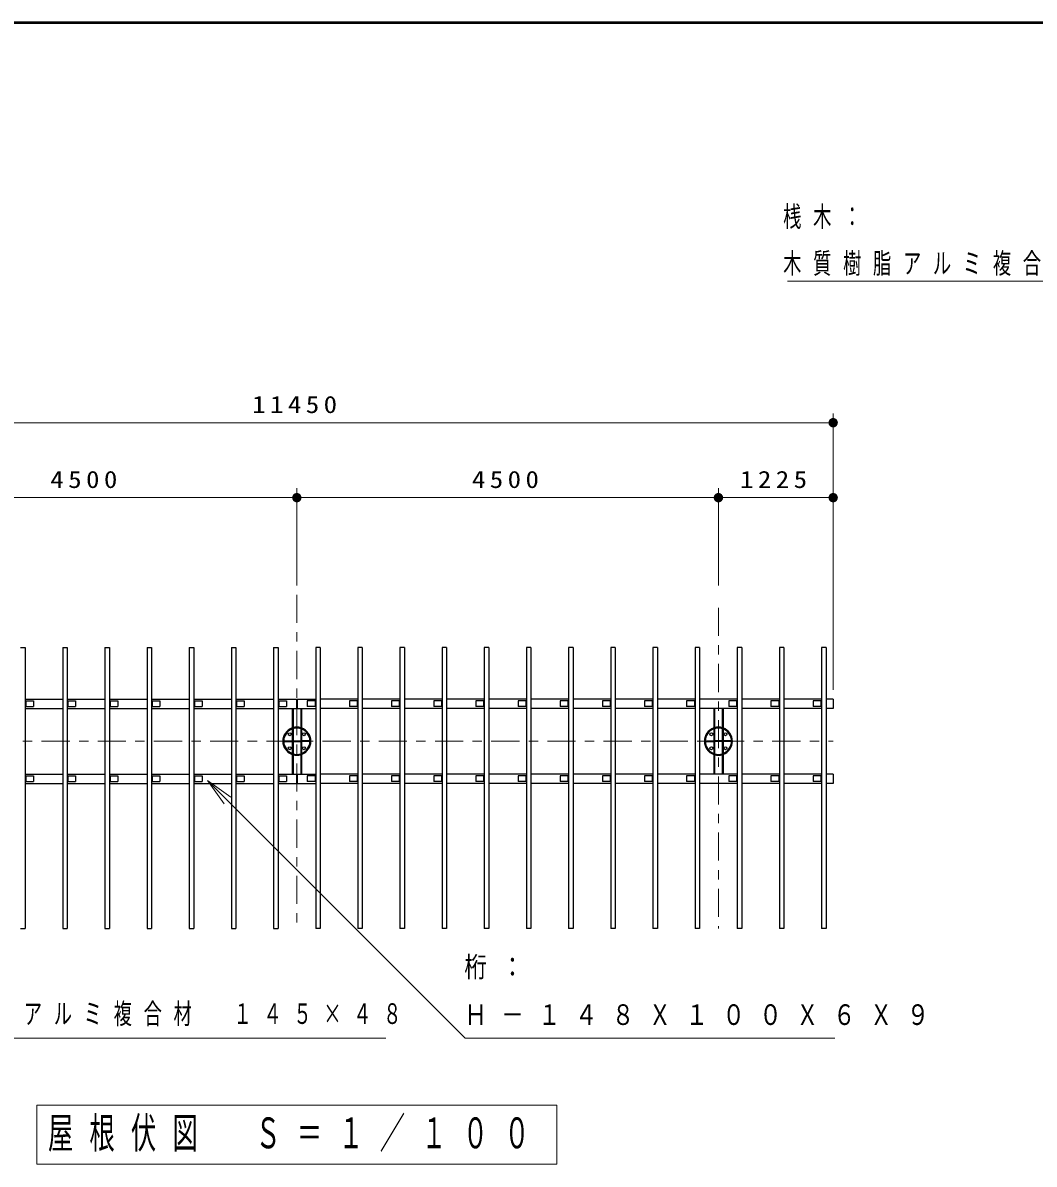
# Model space of a CAD drawing. Units: millimetres on the paper, with parts at other scales. Extents: x -365 to 0, y -5 to 257.
# Drawn here: x -291.3 to -183.3, y 135.2 to 257 of the extents above; entities that cross this region are included whole.
import ezdxf

# ---------------------------------------------------------------- set-up
doc = ezdxf.new("R2010")
doc.units = ezdxf.units.MM
doc.linetypes.add('USER2', pattern=[6, 3, -1, 1, -1])
doc.layers.add('LY_1', color=7, linetype='Continuous', lineweight=25)
doc.layers.add('LY_3', color=7, linetype='Continuous', lineweight=13)
doc.styles.add('ＭＳ ゴシック', font='')
doc.styles.get('ＭＳ ゴシック').set_extended_font_data('MS Gothic')

# ---------------------------------------------------------------- blocks, each defined once
blk = doc.blocks.new('filled_dot')
at = {"color": 0, "linetype": 'Continuous', "lineweight": -2, "const_width": 1.25}
blk.add_lwpolyline([(-0.625, 0, 1), (0.625, 0, 1)], format="xyb", close=True, dxfattribs=at)

msp = doc.modelspace()

# ---------------------------------------------------------------- linework, layer by layer
at = {"layer": 'LY_1', "lineweight": 13}
for p, q in [((-204.755, 185.812), (-204.755, 215.312)), ((-319.255, 214.312), (-204.755, 214.312)), ((-262.005, 196.945), (-262.005, 207.312)), ((-262.005, 196.945), (-262.005, 207.312)), ((-217.005, 196.945), (-217.005, 207.312)), ((-307.005, 206.312), (-262.005, 206.312)), ((-262.005, 206.312), (-217.005, 206.312)), ((-217.005, 206.312), (-204.755, 206.312)), ((-269.768, 173.643), (-271.535, 176.118)), ((-271.535, 176.118), (-269.061, 174.35)), ((-271.535, 176.118), (-269.414, 173.997)), ((-234.255, 141.462), (-289.755, 141.462)), ((-289.755, 141.462), (-289.755, 135.162)), ((-234.255, 135.162), (-234.255, 141.462)), ((-289.755, 135.162), (-234.255, 135.162))]:
    msp.add_line(p, q, dxfattribs=at)
at = {"layer": 'LY_1', "linetype": 'USER2', "lineweight": 13}
for p, q in [((-262.005, 195.945), (-262.005, 160.312)), ((-217.005, 194.562), (-217.005, 160.312)), ((-319.255, 180.312), (-204.755, 180.312))]:
    msp.add_line(p, q, dxfattribs=at)
at = {"layer": 'LY_1', "color": 40}
for p, q in [((-291.495, 190.312), (-291.015, 190.312)), ((-291.015, 190.312), (-291.015, 160.312)), ((-286.995, 190.312), (-286.995, 160.312)), ((-286.995, 190.312), (-286.515, 190.312)), ((-286.515, 190.312), (-286.515, 160.312)), ((-282.495, 190.312), (-282.495, 160.312)), ((-282.495, 190.312), (-282.015, 190.312)), ((-282.015, 190.312), (-282.015, 160.312)), ((-277.995, 190.312), (-277.995, 160.312)), ((-277.995, 190.312), (-277.515, 190.312)), ((-277.515, 190.312), (-277.515, 160.312)), ((-273.495, 190.312), (-273.495, 160.312)), ((-273.495, 190.312), (-273.015, 190.312)), ((-273.015, 190.312), (-273.015, 160.312)), ((-268.995, 190.312), (-268.515, 190.312)), ((-268.995, 190.312), (-268.995, 160.312)), ((-268.515, 190.312), (-268.515, 160.312)), ((-255.015, 190.312), (-255.495, 190.312)), ((-255.495, 190.312), (-255.495, 160.312)), ((-255.015, 190.312), (-255.015, 160.312)), ((-250.995, 190.312), (-250.995, 160.312)), ((-250.515, 190.312), (-250.995, 190.312)), ((-250.515, 190.312), (-250.515, 160.312)), ((-246.495, 190.312), (-246.495, 160.312)), ((-246.015, 190.312), (-246.495, 190.312)), ((-246.015, 190.312), (-246.015, 160.312)), ((-241.995, 190.312), (-241.995, 160.312)), ((-241.515, 190.312), (-241.995, 190.312)), ((-241.515, 190.312), (-241.515, 160.312)), ((-237.495, 190.312), (-237.495, 160.312)), ((-237.015, 190.312), (-237.495, 190.312)), ((-237.015, 190.312), (-237.015, 160.312)), ((-232.995, 190.312), (-232.995, 160.312)), ((-232.515, 190.312), (-232.995, 190.312)), ((-232.515, 190.312), (-232.515, 160.312)), ((-228.495, 190.312), (-228.495, 160.312)), ((-228.015, 190.312), (-228.495, 190.312)), ((-228.015, 190.312), (-228.015, 160.312)), ((-223.995, 190.312), (-223.995, 160.312)), ((-223.515, 190.312), (-223.995, 190.312)), ((-223.515, 190.312), (-223.515, 160.312)), ((-219.495, 190.312), (-219.495, 160.312)), ((-219.015, 190.312), (-219.495, 190.312)), ((-219.015, 190.312), (-219.015, 160.312)), ((-214.995, 190.312), (-214.995, 160.312)), ((-214.515, 190.312), (-214.995, 190.312)), ((-214.515, 190.312), (-214.515, 160.312)), ((-210.495, 190.312), (-210.495, 160.312)), ((-210.015, 190.312), (-210.495, 190.312)), ((-210.015, 190.312), (-210.015, 160.312)), ((-205.995, 190.312), (-205.995, 160.312)), ((-205.515, 190.312), (-205.995, 190.312)), ((-205.515, 190.312), (-205.515, 160.312)), ((-291.495, 160.312), (-291.015, 160.312)), ((-286.995, 160.312), (-286.515, 160.312)), ((-282.495, 160.312), (-282.015, 160.312)), ((-277.995, 160.312), (-277.515, 160.312)), ((-273.495, 160.312), (-273.015, 160.312)), ((-268.995, 160.312), (-268.515, 160.312)), ((-255.015, 160.312), (-255.495, 160.312)), ((-250.515, 160.312), (-250.995, 160.312)), ((-246.015, 160.312), (-246.495, 160.312)), ((-241.515, 160.312), (-241.995, 160.312)), ((-237.015, 160.312), (-237.495, 160.312)), ((-232.515, 160.312), (-232.995, 160.312)), ((-228.015, 160.312), (-228.495, 160.312)), ((-223.515, 160.312), (-223.995, 160.312)), ((-219.015, 160.312), (-219.495, 160.312)), ((-214.515, 160.312), (-214.995, 160.312)), ((-210.015, 160.312), (-210.495, 160.312)), ((-205.515, 160.312), (-205.995, 160.312))]:
    msp.add_line(p, q, dxfattribs=at)
at = {"layer": 'LY_1'}
for p, q in [((-264.495, 190.312), (-264.495, 160.312)), ((-264.495, 190.312), (-264.015, 190.312)), ((-264.015, 190.312), (-264.015, 160.312)), ((-259.995, 190.312), (-259.995, 160.312)), ((-259.515, 190.312), (-259.995, 190.312)), ((-259.515, 190.312), (-259.515, 160.312)), ((-291.015, 184.812), (-286.995, 184.812)), ((-291.015, 184.612), (-291.015, 184.012)), ((-291.015, 184.612), (-290.115, 184.612)), ((-291.015, 184.012), (-290.115, 184.012)), ((-290.945, 184.612), (-290.945, 184.012)), ((-290.115, 184.612), (-290.115, 184.012)), ((-286.515, 184.812), (-282.495, 184.812)), ((-286.515, 184.612), (-286.515, 184.012)), ((-286.515, 184.612), (-285.615, 184.612)), ((-286.515, 184.012), (-285.615, 184.012)), ((-286.445, 184.612), (-286.445, 184.012)), ((-285.615, 184.612), (-285.615, 184.012)), ((-282.015, 184.812), (-277.995, 184.812)), ((-282.015, 184.612), (-282.015, 184.012)), ((-282.015, 184.612), (-281.115, 184.612)), ((-282.015, 184.012), (-281.115, 184.012)), ((-281.945, 184.612), (-281.945, 184.012)), ((-281.115, 184.612), (-281.115, 184.012)), ((-277.515, 184.812), (-273.495, 184.812)), ((-277.515, 184.612), (-277.515, 184.012)), ((-277.515, 184.612), (-276.615, 184.612)), ((-277.515, 184.012), (-276.615, 184.012)), ((-277.445, 184.612), (-277.445, 184.012)), ((-276.615, 184.612), (-276.615, 184.012)), ((-273.015, 184.812), (-268.995, 184.812)), ((-273.015, 184.612), (-273.015, 184.012)), ((-273.015, 184.612), (-272.115, 184.612)), ((-273.015, 184.012), (-272.115, 184.012)), ((-272.945, 184.612), (-272.945, 184.012)), ((-272.115, 184.612), (-272.115, 184.012)), ((-268.515, 184.812), (-264.495, 184.812)), ((-268.515, 184.612), (-268.515, 184.012)), ((-268.515, 184.612), (-267.615, 184.612)), ((-268.515, 184.012), (-267.615, 184.012)), ((-268.445, 184.612), (-268.445, 184.012)), ((-267.615, 184.612), (-267.615, 184.012)), ((-264.015, 184.812), (-262.055, 184.812)), ((-264.015, 184.612), (-264.015, 184.012)), ((-264.015, 184.612), (-263.115, 184.612)), ((-264.015, 184.012), (-263.115, 184.012)), ((-263.945, 184.612), (-263.945, 184.012)), ((-263.115, 184.612), (-263.115, 184.012)), ((-262.055, 184.812), (-262.055, 183.812)), ((-261.955, 184.812), (-259.995, 184.812)), ((-261.955, 184.812), (-261.955, 183.812)), ((-260.895, 184.612), (-260.895, 184.012)), ((-259.995, 184.612), (-260.895, 184.612)), ((-259.995, 184.012), (-260.895, 184.012)), ((-260.065, 184.612), (-260.065, 184.012)), ((-259.995, 184.612), (-259.995, 184.012)), ((-255.495, 184.812), (-259.515, 184.812)), ((-256.395, 184.612), (-256.395, 184.012)), ((-255.495, 184.612), (-256.395, 184.612)), ((-255.495, 184.012), (-256.395, 184.012)), ((-255.565, 184.612), (-255.565, 184.012)), ((-255.495, 184.612), (-255.495, 184.012)), ((-250.995, 184.812), (-255.015, 184.812)), ((-251.895, 184.612), (-251.895, 184.012)), ((-250.995, 184.612), (-251.895, 184.612)), ((-250.995, 184.012), (-251.895, 184.012)), ((-251.065, 184.612), (-251.065, 184.012)), ((-250.995, 184.612), (-250.995, 184.012)), ((-246.495, 184.812), (-250.515, 184.812)), ((-247.395, 184.612), (-247.395, 184.012)), ((-246.495, 184.612), (-247.395, 184.612)), ((-246.495, 184.012), (-247.395, 184.012)), ((-246.565, 184.612), (-246.565, 184.012)), ((-246.495, 184.612), (-246.495, 184.012)), ((-241.995, 184.812), (-246.015, 184.812)), ((-242.895, 184.612), (-242.895, 184.012)), ((-241.995, 184.612), (-242.895, 184.612)), ((-241.995, 184.012), (-242.895, 184.012)), ((-242.065, 184.612), (-242.065, 184.012)), ((-241.995, 184.612), (-241.995, 184.012)), ((-237.495, 184.812), (-241.515, 184.812)), ((-238.395, 184.612), (-238.395, 184.012)), ((-237.495, 184.612), (-238.395, 184.612)), ((-237.495, 184.012), (-238.395, 184.012)), ((-237.565, 184.612), (-237.565, 184.012)), ((-237.495, 184.612), (-237.495, 184.012)), ((-232.995, 184.812), (-237.015, 184.812)), ((-233.895, 184.612), (-233.895, 184.012)), ((-232.995, 184.612), (-233.895, 184.612)), ((-232.995, 184.012), (-233.895, 184.012)), ((-233.065, 184.612), (-233.065, 184.012)), ((-232.995, 184.612), (-232.995, 184.012)), ((-228.495, 184.812), (-232.515, 184.812)), ((-229.395, 184.612), (-229.395, 184.012)), ((-228.495, 184.612), (-229.395, 184.612)), ((-228.495, 184.012), (-229.395, 184.012)), ((-228.565, 184.612), (-228.565, 184.012)), ((-228.495, 184.612), (-228.495, 184.012)), ((-223.995, 184.812), (-228.015, 184.812)), ((-224.895, 184.612), (-224.895, 184.012)), ((-223.995, 184.612), (-224.895, 184.612)), ((-223.995, 184.012), (-224.895, 184.012)), ((-224.065, 184.612), (-224.065, 184.012)), ((-223.995, 184.612), (-223.995, 184.012)), ((-219.495, 184.812), (-223.515, 184.812)), ((-220.395, 184.612), (-220.395, 184.012)), ((-219.495, 184.612), (-220.395, 184.612)), ((-219.495, 184.012), (-220.395, 184.012)), ((-219.565, 184.612), (-219.565, 184.012)), ((-219.495, 184.612), (-219.495, 184.012)), ((-214.995, 184.812), (-219.015, 184.812)), ((-215.895, 184.612), (-215.895, 184.012)), ((-214.995, 184.612), (-215.895, 184.612)), ((-214.995, 184.012), (-215.895, 184.012)), ((-215.065, 184.612), (-215.065, 184.012)), ((-214.995, 184.612), (-214.995, 184.012)), ((-210.495, 184.812), (-214.515, 184.812)), ((-211.395, 184.612), (-211.395, 184.012)), ((-210.495, 184.612), (-211.395, 184.612)), ((-210.495, 184.012), (-211.395, 184.012)), ((-210.565, 184.612), (-210.565, 184.012)), ((-210.495, 184.612), (-210.495, 184.012)), ((-205.995, 184.812), (-210.015, 184.812)), ((-206.895, 184.612), (-206.895, 184.012)), ((-205.995, 184.612), (-206.895, 184.612)), ((-205.995, 184.012), (-206.895, 184.012)), ((-206.065, 184.612), (-206.065, 184.012)), ((-205.995, 184.612), (-205.995, 184.012)), ((-204.755, 184.812), (-205.515, 184.812)), ((-204.755, 184.812), (-204.755, 183.812)), ((-291.015, 183.812), (-286.995, 183.812)), ((-286.515, 183.812), (-282.495, 183.812)), ((-282.015, 183.812), (-277.995, 183.812)), ((-277.515, 183.812), (-273.495, 183.812)), ((-273.015, 183.812), (-268.995, 183.812)), ((-268.515, 183.812), (-264.495, 183.812)), ((-264.015, 183.812), (-262.055, 183.812)), ((-262.505, 183.812), (-262.505, 176.812)), ((-262.415, 183.812), (-262.415, 176.812)), ((-261.955, 183.812), (-259.995, 183.812)), ((-261.595, 183.812), (-261.595, 176.812)), ((-261.505, 183.812), (-261.505, 176.812)), ((-255.495, 183.812), (-259.515, 183.812)), ((-250.995, 183.812), (-255.015, 183.812)), ((-246.495, 183.812), (-250.515, 183.812)), ((-241.995, 183.812), (-246.015, 183.812)), ((-237.495, 183.812), (-241.515, 183.812)), ((-232.995, 183.812), (-237.015, 183.812)), ((-228.495, 183.812), (-232.515, 183.812)), ((-223.995, 183.812), (-228.015, 183.812)), ((-219.495, 183.812), (-223.515, 183.812)), ((-214.995, 183.812), (-219.015, 183.812)), ((-217.505, 183.812), (-217.505, 176.812)), ((-217.415, 183.812), (-217.415, 176.812)), ((-216.595, 183.812), (-216.595, 176.812)), ((-216.505, 183.812), (-216.505, 176.812)), ((-210.495, 183.812), (-214.515, 183.812)), ((-205.995, 183.812), (-210.015, 183.812)), ((-204.755, 183.812), (-205.515, 183.812)), ((-263.305, 180.357), (-263.305, 180.267)), ((-263.305, 180.357), (-262.505, 180.357)), ((-262.415, 180.357), (-261.595, 180.357)), ((-260.705, 180.357), (-261.505, 180.357)), ((-260.705, 180.357), (-260.705, 180.267)), ((-218.305, 180.357), (-218.305, 180.267)), ((-218.305, 180.357), (-217.505, 180.357)), ((-216.595, 180.357), (-217.415, 180.357)), ((-215.705, 180.357), (-216.505, 180.357)), ((-215.705, 180.357), (-215.705, 180.267)), ((-263.305, 180.267), (-262.505, 180.267)), ((-262.415, 180.267), (-261.595, 180.267)), ((-260.705, 180.267), (-261.505, 180.267)), ((-218.305, 180.267), (-217.505, 180.267)), ((-216.595, 180.267), (-217.415, 180.267)), ((-215.705, 180.267), (-216.505, 180.267)), ((-291.015, 176.812), (-286.995, 176.812)), ((-286.515, 176.812), (-282.495, 176.812)), ((-282.015, 176.812), (-277.995, 176.812)), ((-277.515, 176.812), (-273.495, 176.812)), ((-273.015, 176.812), (-268.995, 176.812)), ((-268.515, 176.812), (-264.495, 176.812)), ((-264.015, 176.812), (-262.055, 176.812)), ((-262.055, 176.812), (-262.055, 175.812)), ((-261.955, 176.812), (-259.995, 176.812)), ((-261.955, 176.812), (-261.955, 175.812)), ((-255.495, 176.812), (-259.515, 176.812)), ((-250.995, 176.812), (-255.015, 176.812)), ((-246.495, 176.812), (-250.515, 176.812)), ((-241.995, 176.812), (-246.015, 176.812)), ((-237.495, 176.812), (-241.515, 176.812)), ((-232.995, 176.812), (-237.015, 176.812)), ((-228.495, 176.812), (-232.515, 176.812)), ((-223.995, 176.812), (-228.015, 176.812)), ((-219.495, 176.812), (-223.515, 176.812)), ((-214.995, 176.812), (-219.015, 176.812)), ((-210.495, 176.812), (-214.515, 176.812)), ((-205.995, 176.812), (-210.015, 176.812)), ((-204.755, 176.812), (-205.515, 176.812)), ((-204.755, 176.812), (-204.755, 175.812)), ((-291.015, 176.612), (-291.015, 176.012)), ((-291.015, 176.612), (-290.115, 176.612)), ((-291.015, 176.012), (-290.115, 176.012)), ((-291.015, 175.812), (-286.995, 175.812)), ((-290.945, 176.612), (-290.945, 176.012)), ((-290.115, 176.612), (-290.115, 176.012)), ((-286.515, 176.612), (-286.515, 176.012)), ((-286.515, 176.612), (-285.615, 176.612)), ((-286.515, 176.012), (-285.615, 176.012)), ((-286.515, 175.812), (-282.495, 175.812)), ((-286.445, 176.612), (-286.445, 176.012)), ((-285.615, 176.612), (-285.615, 176.012)), ((-282.015, 176.612), (-282.015, 176.012)), ((-282.015, 176.612), (-281.115, 176.612)), ((-282.015, 176.012), (-281.115, 176.012)), ((-282.015, 175.812), (-277.995, 175.812)), ((-281.945, 176.612), (-281.945, 176.012)), ((-281.115, 176.612), (-281.115, 176.012)), ((-277.515, 176.612), (-277.515, 176.012)), ((-277.515, 176.612), (-276.615, 176.612)), ((-277.515, 176.012), (-276.615, 176.012)), ((-277.515, 175.812), (-273.495, 175.812)), ((-277.445, 176.612), (-277.445, 176.012)), ((-276.615, 176.612), (-276.615, 176.012)), ((-273.015, 176.612), (-273.015, 176.012)), ((-273.015, 176.612), (-272.115, 176.612)), ((-273.015, 176.012), (-272.115, 176.012)), ((-273.015, 175.812), (-268.995, 175.812)), ((-272.945, 176.612), (-272.945, 176.012)), ((-272.115, 176.612), (-272.115, 176.012)), ((-268.515, 176.612), (-268.515, 176.012)), ((-268.515, 176.612), (-267.615, 176.612)), ((-268.515, 176.012), (-267.615, 176.012)), ((-268.515, 175.812), (-264.495, 175.812)), ((-268.445, 176.612), (-268.445, 176.012)), ((-267.615, 176.612), (-267.615, 176.012)), ((-264.015, 176.612), (-264.015, 176.012)), ((-264.015, 176.612), (-263.115, 176.612)), ((-264.015, 176.012), (-263.115, 176.012)), ((-264.015, 175.812), (-262.055, 175.812)), ((-263.945, 176.612), (-263.945, 176.012)), ((-263.115, 176.612), (-263.115, 176.012)), ((-261.955, 175.812), (-259.995, 175.812)), ((-260.895, 176.612), (-260.895, 176.012)), ((-259.995, 176.612), (-260.895, 176.612)), ((-259.995, 176.012), (-260.895, 176.012)), ((-260.065, 176.612), (-260.065, 176.012)), ((-259.995, 176.612), (-259.995, 176.012)), ((-255.495, 175.812), (-259.515, 175.812)), ((-256.395, 176.612), (-256.395, 176.012)), ((-255.495, 176.612), (-256.395, 176.612)), ((-255.495, 176.012), (-256.395, 176.012)), ((-255.565, 176.612), (-255.565, 176.012)), ((-255.495, 176.612), (-255.495, 176.012)), ((-250.995, 175.812), (-255.015, 175.812)), ((-251.895, 176.612), (-251.895, 176.012)), ((-250.995, 176.612), (-251.895, 176.612)), ((-250.995, 176.012), (-251.895, 176.012)), ((-251.065, 176.612), (-251.065, 176.012)), ((-250.995, 176.612), (-250.995, 176.012)), ((-246.495, 175.812), (-250.515, 175.812)), ((-247.395, 176.612), (-247.395, 176.012)), ((-246.495, 176.612), (-247.395, 176.612)), ((-246.495, 176.012), (-247.395, 176.012)), ((-246.565, 176.612), (-246.565, 176.012)), ((-246.495, 176.612), (-246.495, 176.012)), ((-241.995, 175.812), (-246.015, 175.812)), ((-242.895, 176.612), (-242.895, 176.012)), ((-241.995, 176.612), (-242.895, 176.612)), ((-241.995, 176.012), (-242.895, 176.012)), ((-242.065, 176.612), (-242.065, 176.012)), ((-241.995, 176.612), (-241.995, 176.012)), ((-237.495, 175.812), (-241.515, 175.812)), ((-238.395, 176.612), (-238.395, 176.012)), ((-237.495, 176.612), (-238.395, 176.612)), ((-237.495, 176.012), (-238.395, 176.012)), ((-237.565, 176.612), (-237.565, 176.012)), ((-237.495, 176.612), (-237.495, 176.012)), ((-232.995, 175.812), (-237.015, 175.812)), ((-233.895, 176.612), (-233.895, 176.012)), ((-232.995, 176.612), (-233.895, 176.612)), ((-232.995, 176.012), (-233.895, 176.012)), ((-233.065, 176.612), (-233.065, 176.012)), ((-232.995, 176.612), (-232.995, 176.012)), ((-228.495, 175.812), (-232.515, 175.812)), ((-229.395, 176.612), (-229.395, 176.012)), ((-228.495, 176.612), (-229.395, 176.612)), ((-228.495, 176.012), (-229.395, 176.012)), ((-228.565, 176.612), (-228.565, 176.012)), ((-228.495, 176.612), (-228.495, 176.012)), ((-223.995, 175.812), (-228.015, 175.812)), ((-224.895, 176.612), (-224.895, 176.012)), ((-223.995, 176.612), (-224.895, 176.612)), ((-223.995, 176.012), (-224.895, 176.012)), ((-224.065, 176.612), (-224.065, 176.012)), ((-223.995, 176.612), (-223.995, 176.012)), ((-219.495, 175.812), (-223.515, 175.812)), ((-220.395, 176.612), (-220.395, 176.012)), ((-219.495, 176.612), (-220.395, 176.612)), ((-219.495, 176.012), (-220.395, 176.012)), ((-219.565, 176.612), (-219.565, 176.012)), ((-219.495, 176.612), (-219.495, 176.012)), ((-214.995, 175.812), (-219.015, 175.812)), ((-215.895, 176.612), (-215.895, 176.012)), ((-214.995, 176.612), (-215.895, 176.612)), ((-214.995, 176.012), (-215.895, 176.012)), ((-215.065, 176.612), (-215.065, 176.012)), ((-214.995, 176.612), (-214.995, 176.012)), ((-210.495, 175.812), (-214.515, 175.812)), ((-211.395, 176.612), (-211.395, 176.012)), ((-210.495, 176.612), (-211.395, 176.612)), ((-210.495, 176.012), (-211.395, 176.012)), ((-210.565, 176.612), (-210.565, 176.012)), ((-210.495, 176.612), (-210.495, 176.012)), ((-205.995, 175.812), (-210.015, 175.812)), ((-206.895, 176.612), (-206.895, 176.012)), ((-205.995, 176.612), (-206.895, 176.612)), ((-205.995, 176.012), (-206.895, 176.012)), ((-206.065, 176.612), (-206.065, 176.012)), ((-205.995, 176.612), (-205.995, 176.012)), ((-204.755, 175.812), (-205.515, 175.812)), ((-264.495, 160.312), (-264.015, 160.312)), ((-259.515, 160.312), (-259.995, 160.312))]:
    msp.add_line(p, q, dxfattribs=at)
at = {"layer": 'LY_1', "lineweight": 13}
for points in [[(-141.325, 212.662), (-158.073, 229.41), (-209.646, 229.41)], [(-271.535, 176.118), (-244.024, 148.607), (-204.581, 148.607)], [(-318.159, 162.749), (-304.017, 148.607), (-252.494, 148.607)]]:
    msp.add_lwpolyline(points, dxfattribs=at)
at = {"layer": 'LY_1'}
for centre in [(-262.755, 181.062), (-261.255, 181.062), (-217.755, 181.062), (-216.255, 181.062), (-262.755, 179.562), (-261.255, 179.562), (-217.755, 179.562), (-216.255, 179.562)]:
    msp.add_circle(centre, 0.16, dxfattribs=at)
for centre, radius, start, end in [((-262.005, 180.312), 1.5, 109.47122, 250.52878), ((-262.005, 180.312), 1.45, 110.17125, 249.82873), ((-262.005, 180.312), 1.4, 110.92484, 249.07514), ((-262.005, 180.312), 1.5, 74.13835, 105.86407), ((-262.005, 180.312), 1.45, 73.5749, 106.42512), ((-262.005, 180.312), 1.4, 72.97073, 107.02929), ((-262.005, 180.312), 1.5, 289.47122, 70.52878), ((-262.005, 180.312), 1.45, 290.17123, 69.82871), ((-262.005, 180.312), 1.4, 290.92482, 69.07512), ((-217.005, 180.312), 1.5, 109.47122, 250.52878), ((-217.005, 180.312), 1.45, 110.17129, 249.82877), ((-217.005, 180.312), 1.4, 110.92488, 249.07518), ((-217.005, 180.312), 1.5, 74.13593, 105.86165), ((-217.005, 180.312), 1.45, 73.57488, 106.4251), ((-217.005, 180.312), 1.4, 72.97071, 107.02927), ((-217.005, 180.312), 1.5, 289.47122, 70.52878), ((-217.005, 180.312), 1.45, 290.17127, 69.82875), ((-217.005, 180.312), 1.4, 290.92486, 69.07516), ((-262.005, 180.312), 1.4, 252.97071, 287.02927), ((-262.005, 180.312), 1.45, 253.57488, 286.4251), ((-262.005, 180.312), 1.5, 254.13593, 285.86165), ((-217.005, 180.312), 1.4, 252.97073, 287.02929), ((-217.005, 180.312), 1.45, 253.5749, 286.42512), ((-217.005, 180.312), 1.5, 254.13835, 285.86407)]:
    msp.add_arc(centre, radius, start, end, dxfattribs=at)
at = {"layer": 'LY_3', "lineweight": 50}
msp.add_line((0, 257), (-365, 257), dxfattribs=at)

# ---------------------------------------------------------------- block references
at = {"layer": 'LY_1', "lineweight": 13, "xscale": 0.4, "yscale": 0.4, "rotation": 180}
for p in [(-204.755, 214.312), (-262.005, 206.312), (-204.755, 206.312)]:
    msp.add_blockref('filled_dot', p, dxfattribs=at)
at = {"layer": 'LY_1', "lineweight": 13, "xscale": 0.4, "yscale": 0.4}
for p in [(-262.005, 206.312), (-217.005, 206.312)]:
    msp.add_blockref('filled_dot', p, dxfattribs=at)

# ---------------------------------------------------------------- texts
at = {"layer": 'LY_1', "style": 'ＭＳ ゴシック'}
for s, insert, char_height, attachment_point in [('\\T1.64;\\W0.65;桟木：', (-210.092, 236.21), 2.199, 4), ('\\T1.64;\\W0.65;木質樹脂アルミ複合材\u3000１４５×４８', (-210.092, 231.21), 2.199, 4), ('\\T1.33;\\W1.15;11450', (-262.005, 215.312), 1.833, 8), ('\\T1.33;\\W1.15;4500', (-284.505, 207.312), 1.833, 8), ('\\T1.33;\\W1.15;4500', (-239.505, 207.312), 1.833, 8), ('\\T1.33;\\W1.15;1225', (-210.88, 207.312), 1.833, 8), ('\\T1.64;\\W0.8;桁：', (-244.123, 156.107), 2.199, 4), ('\\T1.64;\\W0.65;木質樹脂アルミ複合材\u3000１４５×４８', (-303.94, 151.107), 2.199, 4), ('\\T1.64;\\W0.8;Ｈ－１４８Ｘ１００Ｘ６Ｘ９', (-244.123, 151.107), 2.199, 4), ('\\T1.64;\\W0.6;屋根伏図\u3000Ｓ＝１／１００', (-262.005, 138.312), 3.299, 5)]:
    msp.add_mtext(s, dxfattribs=dict(at, insert=insert, char_height=char_height, attachment_point=attachment_point))

doc.saveas('drawing.dxf')
